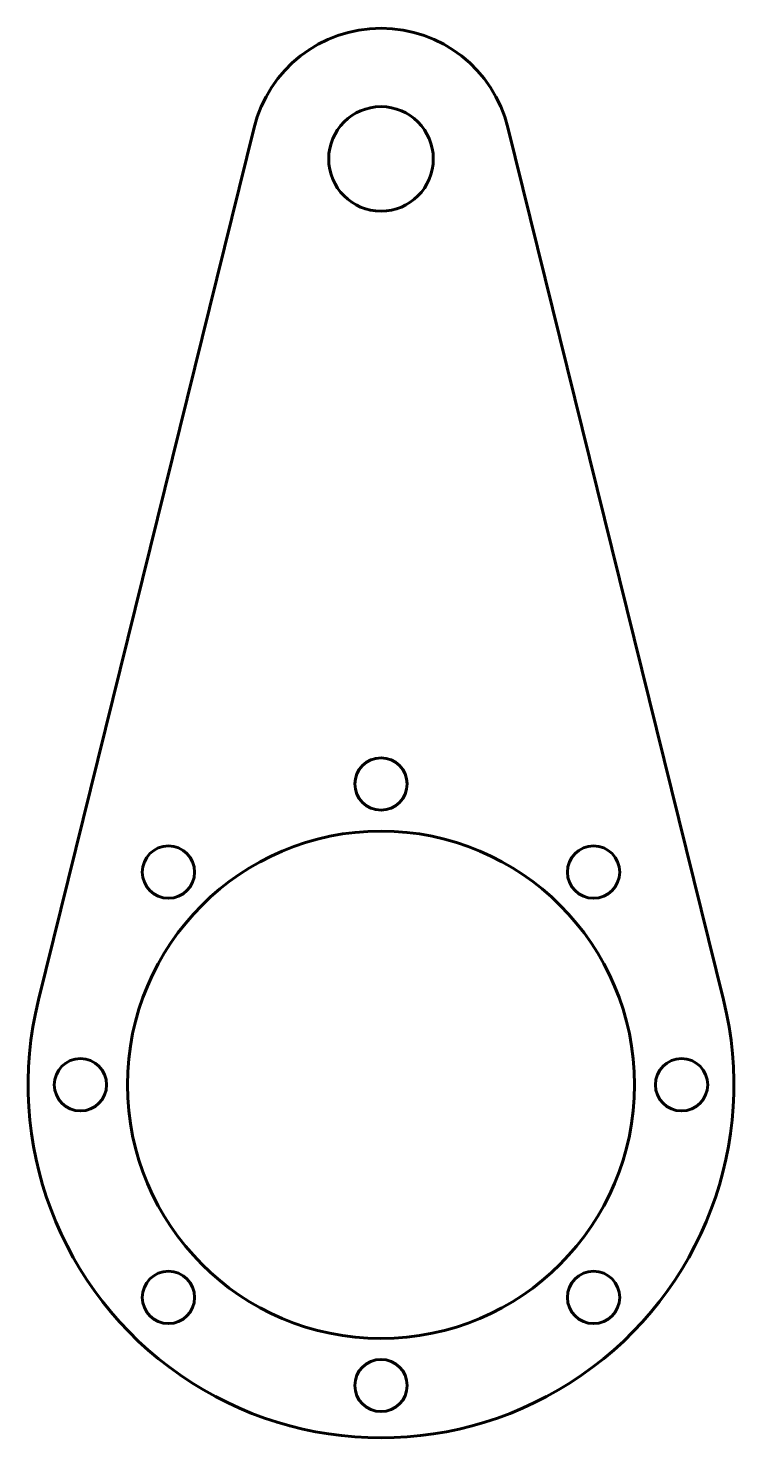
# Model space of a CAD drawing. Header units: millimetres. Extents: x -68 to 68, y -68 to 202.
import ezdxf

# ---------------------------------------------------------------- set-up
doc = ezdxf.new("R2010")
doc.units = ezdxf.units.MM
doc.linetypes.add('K5LT_BASIC', pattern=[0])

msp = doc.modelspace()

# ---------------------------------------------------------------- linework, layer by layer
at = {"color": 150, "linetype": 'K5LT_BASIC', "lineweight": 60}
for p, q in [((-24.27, 183), (-65.53, 16.21)), ((65.53, 16.21), (24.27, 183))]:
    msp.add_line(p, q, dxfattribs=at)
for centre, radius in [((0, 177), 10), ((0, 57.5), 5), ((0, 0), 48.5), ((-40.66, 40.66), 5), ((40.66, 40.66), 5), ((-57.5, 0), 5), ((57.5, 0), 5), ((-40.66, -40.66), 5), ((40.66, -40.66), 5), ((0, -57.5), 5)]:
    msp.add_circle(centre, radius, dxfattribs=at)
for centre, radius, start, end in [((0, 177), 25, 13.8932, 166.1068), ((0, 0), 67.5, 166.1068, 13.8932)]:
    msp.add_arc(centre, radius, start, end, dxfattribs=at)

doc.saveas('drawing.dxf')
